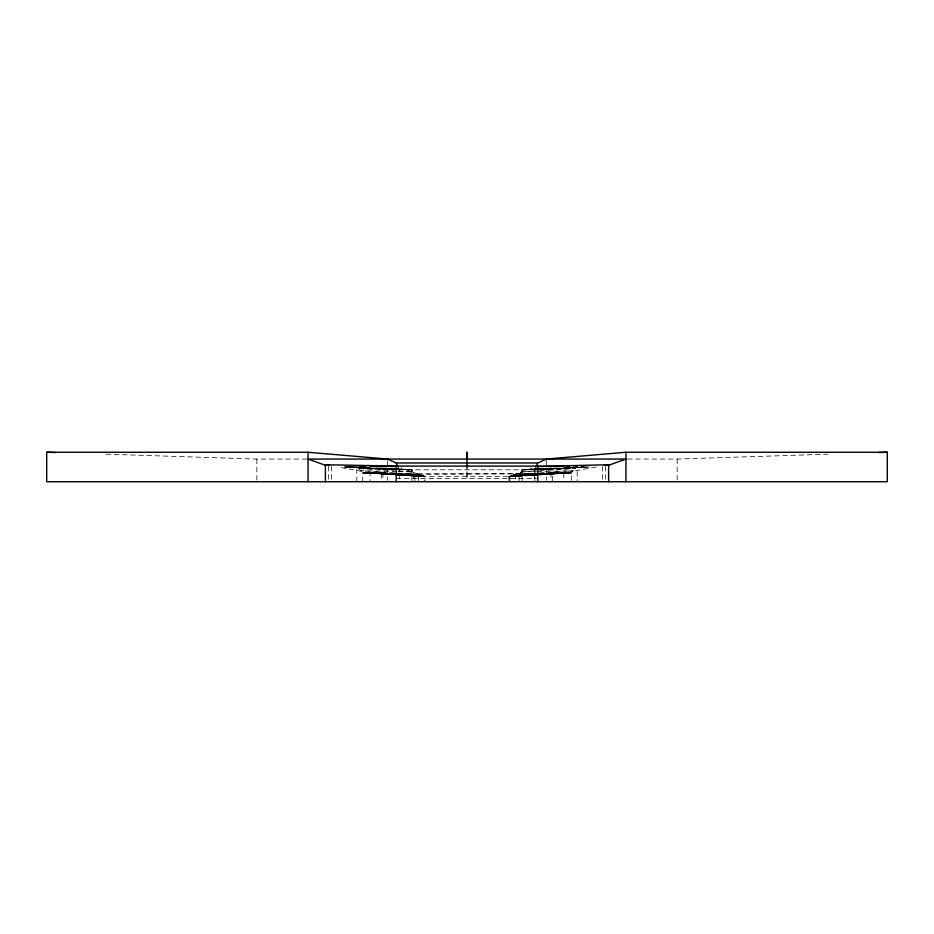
<?xml version="1.0" encoding="UTF-8"?>
<svg xmlns="http://www.w3.org/2000/svg" width="934" height="934" viewBox="0 0 934 934"><rect width="100%" height="100%" fill="white"/><g stroke="black" fill="none" stroke-linecap="round" stroke-linejoin="round"><path stroke-width="0.7" stroke-dasharray="4.67 3.5" d="M418.572 481.746L418.572 474.262L395.782 473.62M467 476.305L467 466.089M509.03 481.746L509.03 476.305L551.06 472.896L571.281 472.896L577.224 466.381L577.224 481.746M522.118 481.746L522.118 469.79L538.066 468.798M534.703 481.746L535.007 469.101L558.158 468.179M519.141 481.746L519.141 476.305L522.118 469.79L549.215 468.168M534.703 478.348L534.703 469.79L536.256 466.381M509.836 481.746L509.836 476.305L532.543 468.016M596.032 467.023L563.867 472.896L514.494 474.6M509.03 478.348L509.03 476.305L552.671 472.896L552.671 481.746M509.03 476.305L553.08 472.896M538.054 474.215L511.05 476.305L559.151 472.896M539.467 474.11L555.1 472.896L510.046 476.305M509.836 476.305L557.119 472.896M512.066 476.305L561.171 472.896M554.539 472.896L510.77 475.966L558.275 472.896L539.735 473.865M513.07 476.305L563.19 472.896M514.085 476.305L567.23 472.896M516.105 476.305L569.25 472.896M517.121 476.305L571.281 472.896L571.281 481.746M538.217 470.888L521.125 471.962L535.602 471.612M539.642 470.794L575.239 468.553L522.118 469.79M518.125 476.305L535.369 475.196M536.805 475.114L571.281 472.896L537.178 473.725M539.513 468.716L548.223 468.179M564.895 467.233L569.18 466.977M551.142 468.168L523.087 469.79L550.64 468.168M564.778 467.257L571.118 466.977M565.14 467.315L570.943 466.977M525.013 469.79L538.066 469.02M539.525 468.938L552.578 468.168M565.63 467.409L572.881 466.977M524.044 469.79L553.57 468.168M564.988 467.514L573.546 467.035M555.508 468.168L525.982 469.79L555.742 468.203M564.825 467.549L575.484 467.035M564.37 467.724L577.329 467.012M557.68 468.203L527.92 469.79L559.349 468.168M564.872 467.806L579.267 467.012M565.07 467.771L581.111 467M538.077 469.405L529.858 469.79L585.151 466.977M539.864 469.242L564.194 468.004M565.572 467.852L583.049 467M538.299 473.947L512.638 475.289L535.661 474.133M589.517 467.023L531.796 469.79L587.089 466.977L565.117 467.887M533.734 469.79L589.436 467.035M537.108 474.052L560.131 472.896L539.759 473.795M538.311 473.853L513.572 474.939L561.999 472.896M627.531 459.061L677.15 459.061L827.874 454.169M539.642 468.296L544.043 468.168M564.393 467.56L583.295 466.988M418.572 474.262L538.217 473.62M539.642 473.585L563.867 472.896L563.867 481.746M537.05 471.588L573.254 470.724L520.133 474.133L535.754 473.76M564.568 467.163L573.254 466.988M106.126 454.169L256.85 459.061L306.469 459.061M534.703 469.79L399.297 469.79L344.564 467.035M356.776 481.746L356.776 466.381L362.719 472.896L382.94 472.896L424.97 476.305L424.97 481.746M520.133 473.807L413.727 473.807L413.727 478.348M384.785 468.168L411.882 469.79L414.859 476.305L519.141 476.305M396.191 478.348L536.361 478.348M360.746 466.988L369.432 467.163M411.882 481.746L411.882 469.79L358.761 468.553L394.358 470.794M396.95 471.588L360.746 470.724L413.867 474.133L398.246 473.76M398.398 471.612L412.875 471.962L395.782 470.888M362.719 481.746L362.719 472.896L396.822 473.725M394.358 473.585L370.133 472.896L337.968 467.023M350.705 466.988L369.607 467.56M389.957 468.168L394.358 468.296M346.899 467.023L368.883 467.887M375.842 468.179L398.993 469.101M395.689 473.853L420.428 474.939L370.133 472.896L370.133 481.746M344.483 467.023L401.235 469.79L395.514 469.487M396.892 474.052L373.869 472.896L394.241 473.795L381.329 472.896L381.329 481.746M398.339 474.133L421.362 475.289L395.701 473.947L424.164 476.305L424.164 481.746M347.086 466.977L403.173 469.79L348.931 466.988M345.148 466.977L394.463 469.487M394.265 473.865L375.725 472.896L423.23 475.966L379.461 472.896M350.869 466.988L372.468 468.121M373.904 468.203L405.111 469.79L374.137 468.168M354.651 467L369.619 467.724M376.075 468.168L407.049 469.79L395.923 469.218M352.713 467L369.128 467.806M358.703 467.035L369.012 467.514M379.006 468.168L408.987 469.79L379.239 468.121M356.765 467.035L368.51 467.595M377.067 468.168L394.195 469.055M361.038 466.965L368.86 467.315M381.177 468.121L410.913 469.79M359.1 466.965L369.175 467.549M369.105 467.233L364.82 466.977L369.222 467.257M362.882 466.977L368.591 467.315M382.847 468.168L394.265 468.856M395.689 468.938L409.956 469.79M383.594 468.132L411.882 469.79M362.719 472.896L416.879 476.305M364.75 472.896L417.895 476.305M366.77 472.896L418.911 476.305M368.79 472.896L419.915 476.305M370.81 472.896L421.934 476.305L395.771 474.332M374.849 472.896L422.95 476.305M423.954 476.305L378.9 472.896L424.164 476.305L401.457 468.016M376.881 472.896L394.323 474.215M380.92 472.896L424.97 476.305L381.329 472.896M418.572 474.67L424.164 476.305M397.744 466.381L399.297 469.79L399.297 481.746M677.15 459.061L677.15 480.333M605.501 466.381L605.501 480.356M602.395 466.381L602.395 480.356M551.06 472.896L551.06 481.746M546.472 460.474L546.472 480.333M515.428 474.262L515.428 481.746M467 464.828L467 480.345M418.572 476.305L418.572 478.348M414.859 476.305L414.859 481.746M387.528 460.474L387.528 480.333M382.94 472.896L382.94 481.746M331.605 466.381L331.605 480.356M328.499 466.381L328.499 480.356M256.85 459.061L256.85 480.333"/><path stroke-width="1.4" d="M467 459.061L467 452.254L467 467.058M537.809 462.984L396.191 462.984L387.528 459.061L308.057 452.254L46.7 452.254L46.7 481.746L887.3 481.746L887.3 452.254L625.943 452.254L546.472 459.061L537.809 462.984L536.256 466.381L563.669 466.381M536.875 466.428L608.618 464.735L608.618 481.746M608.232 465.401L625.943 459.061L308.057 459.061L325.768 465.401M604.415 465.494L608.618 464.735M878.602 452.535L887.3 452.254M370.331 466.381L397.744 466.381L396.191 462.984M325.382 481.746L325.382 464.735L396.191 466.089L537.809 466.089L537.809 481.746M46.7 452.254L55.398 452.535M325.382 464.735L329.585 465.494M397.125 466.428L396.191 466.089L396.191 481.746M625.943 452.254L625.943 481.746M308.057 452.254L308.057 481.746"/></g></svg>
